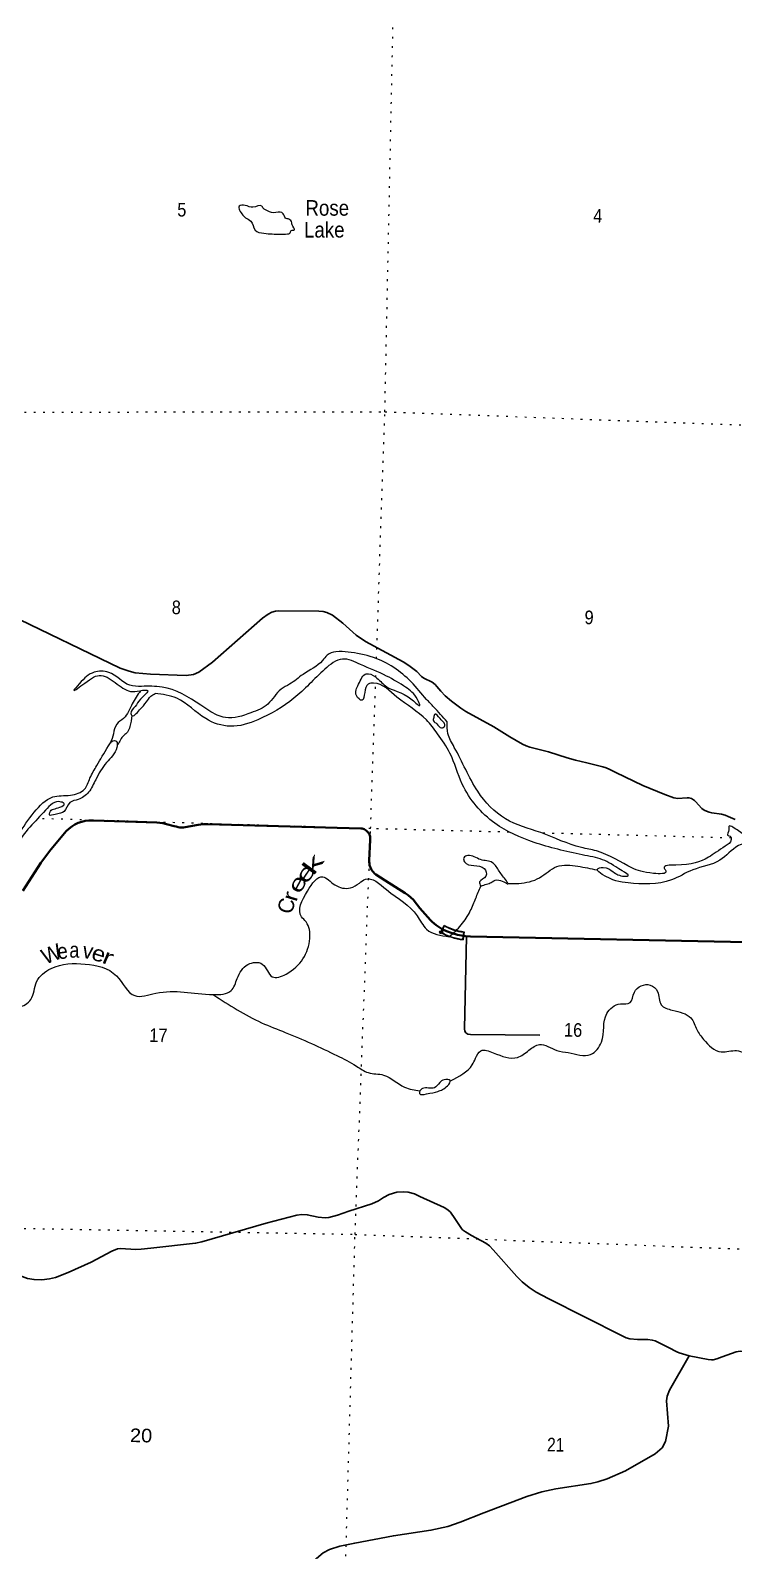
# Model space of a CAD drawing. Header units: feet. Extents: x -751810 to -497223, y -177792 to 12311.
# Drawn here: x -554329 to -545283, y -69931 to -50381 of the extents above; entities that cross this region are included whole.
import ezdxf

# ---------------------------------------------------------------- set-up
doc = ezdxf.new("R2010")
doc.units = ezdxf.units.FT
doc.header["$LTSCALE"] = 80
doc.header["$PDMODE"] = 32
doc.header["$PDSIZE"] = 40
doc.linetypes.add('DOTTED', pattern=[1.5, 0.3, -1.2])
for name, color, linetype, lineweight in [('26', 7, 'Continuous', 40), ('29', 7, 'Continuous', 25), ('39', 7, 'Continuous', 13), ('61', 7, 'Continuous', 13), ('7', 7, 'DOTTED', 13)]:
    doc.layers.add(name, color=color, linetype=linetype, lineweight=lineweight)
doc.layers.add('41', color=7, linetype='Continuous')

msp = doc.modelspace()

# ---------------------------------------------------------------- linework, layer by layer
at = {"layer": '26'}
for points in [[(-554427.4, -61445.41), (-554194.84, -61088.01), (-554065.65, -60912.49), (-554062.82, -60909.06), (-553868.49, -60679.72), (-553834.13, -60647.26), (-553796.56, -60618.58), (-553756.2, -60593.98), (-553713.49, -60573.73), (-553668.9, -60558.06), (-553622.91, -60547.13), (-553576.04, -60541.08), (-553528.79, -60539.95), (-553518.41, -60540.37), (-552704.27, -60567.96), (-552626.21, -60577.37), (-552579.96, -60586.94), (-552478.07, -60613.95), (-552453.81, -60620.39), (-552428.07, -60626.86), (-552406.71, -60630.1), (-552383.03, -60631.17), (-552359.38, -60629.77), (-552337.02, -60626.13), (-552170.82, -60596.84), (-552100.14, -60589.6), (-552045.97, -60589.08), (-550079.27, -60643.79), (-550074.45, -60644.22), (-550060.9, -60646.42), (-550047.64, -60650.02), (-550034.84, -60654.98), (-550022.63, -60661.26), (-550011.14, -60668.78), (-550000.5, -60677.46), (-549990.82, -60687.2), (-549982.22, -60697.91), (-549974.78, -60709.45), (-549968.59, -60721.71), (-549963.71, -60734.54), (-549960.21, -60747.82), (-549958.11, -60761.39), (-549957.44, -60775.11), (-549958.2, -60788.82), (-549969.19, -61058.02), (-549969.67, -61074.52), (-549968.31, -61095.41), (-549964.79, -61116.04), (-549959.12, -61136.19), (-549951.38, -61155.63), (-549941.65, -61174.16), (-549930.04, -61191.57), (-549916.67, -61207.67), (-549901.69, -61222.29), (-549885.26, -61235.26), (-549765.08, -61314.27), (-549506.21, -61476.65), (-549468.66, -61501.54), (-549433.91, -61530.22), (-549402.35, -61562.38), (-549391.85, -61574.72), (-549318.13, -61667.32), (-549181.52, -61821.4), (-549159.33, -61846.43), (-549134.37, -61867.44), (-549109.97, -61887.97), (-549057.77, -61923.3), (-549031.64, -61938.4)], [(-549031.64, -61938.4), (-548976.99, -61964.12), (-548902.03, -61991.28), (-548834.83, -62010.68), (-548756.3, -62025.91)], [(-544727.1, -63351.61), (-544701.71, -62364.01), (-544700.39, -62351.4), (-544699.83, -62327.76), (-544701.74, -62304.19), (-544706.1, -62280.94), (-544712.87, -62258.28), (-544721.97, -62236.46), (-544733.31, -62215.7), (-544746.75, -62196.24), (-544762.15, -62178.3), (-544779.34, -62162.06), (-544798.14, -62147.71), (-544818.33, -62135.4), (-544839.7, -62125.27), (-544862.01, -62117.42), (-544885.02, -62111.96), (-544908.47, -62108.93), (-548666.13, -62032.5), (-548733.02, -62027.83), (-548756.3, -62025.91)]]:
    msp.add_lwpolyline(points, dxfattribs=at)
at = {"layer": '29'}
for p, q in [((-548720.67, -62031.4), (-548745.21, -63219.97)), ((-548669.06, -63293.57), (-547776.38, -63301.2))]:
    msp.add_line(p, q, dxfattribs=at)
for points in [[(-555043.39, -57790.44), (-554910.54, -57799.63), (-554812.7, -57817.43), (-554701.51, -57853.02), (-554594.78, -57897.52), (-553176.07, -58582.77), (-553060.43, -58622.82), (-552980.38, -58640.62), (-552784.7, -58658.42), (-552326.62, -58676.21), (-552231, -58662.87), (-552162.07, -58636.17), (-551988.62, -58507.13), (-551343.75, -57937.57)], [(-551343.75, -57937.57), (-551270.37, -57886.38), (-551221.45, -57861.91), (-551174.75, -57848.56), (-551132.5, -57844.11), (-550616.61, -57848.56), (-550561.01, -57855.23), (-550514.32, -57868.58), (-550443.16, -57901.96), (-550309.74, -58004.3), (-550136.29, -58160.04), (-550016.21, -58240.14), (-549533.67, -58500.44), (-549460.29, -58547.17), (-549358, -58627.26), (-549295.73, -58691.78), (-549269.05, -58711.8), (-549160.09, -58762.97), (-549122.29, -58791.9), (-549098.93, -58816.36), (-549051.13, -58876.44), (-548993.3, -58936.51), (-548913.26, -59005.48), (-548790.94, -59097.81), (-548726.47, -59138.98), (-548366.24, -59339.21), (-548161.66, -59463.8), (-547997.1, -59561.7), (-547952.61, -59582.83), (-547905.91, -59598.41), (-547663.55, -59659.59)], [(-547663.55, -59659.59), (-547425.58, -59736.34), (-547316.62, -59765.27), (-547172.07, -59798.64), (-546963.05, -59852.04), (-546923.02, -59865.39), (-546874.1, -59887.63), (-546798.49, -59923.23), (-546451.59, -60092.32), (-546166.96, -60208.02), (-546051.33, -60248.06), (-546026.86, -60253.62), (-546002.4, -60256.96), (-545877.87, -60248.06), (-545857.86, -60249.17), (-545824.51, -60259.19), (-545784.48, -60283.66), (-545771.14, -60295.9), (-545691.08, -60386.01), (-545673.29, -60400.46), (-545651.06, -60412.7), (-545597.69, -60434.95), (-545563.22, -60443.85), (-545437.58, -60461.65), (-545389.77, -60473.89), (-545353.08, -60488.35), (-545261.91, -60529.51)], [(-548745.21, -63219.97), (-548739.85, -63250.5), (-548726.51, -63271.65), (-548716.5, -63280.54), (-548702.04, -63289.44), (-548669.06, -63293.57)], [(-551296.94, -65720.16), (-550901.1, -65615.59), (-550838.84, -65606.69), (-550767.68, -65611.14), (-550625.36, -65642.29), (-550536.41, -65653.41), (-550491.93, -65646.74), (-550376.29, -65615.59), (-550233.97, -65566.64), (-549935.99, -65473.2), (-549849.27, -65430.92), (-549784.77, -65388.65), (-549713.62, -65350.82), (-549615.77, -65321.9), (-549535.72, -65317.45), (-549469, -65321.9), (-549388.95, -65344.15), (-549317.78, -65375.3), (-549006.46, -65519.92), (-548957.53, -65548.84), (-548926.41, -65579.99), (-548868.58, -65660.09), (-548784.08, -65789.14), (-548770.74, -65804.71), (-548732.94, -65831.41), (-548655.1, -65878.13), (-548468.31, -65976.03), (-548421.61, -66011.62), (-548374.91, -66065.02), (-548070.26, -66407.65), (-548003.54, -66474.4), (-547912.37, -66545.6), (-547823.75, -66606.57), (-547667.75, -66688)], [(-555164.16, -65875.76), (-554663.7, -66280.84), (-554561.4, -66345.37), (-554468.01, -66392.08), (-554365.71, -66429.92), (-554281.22, -66445.48), (-554183.36, -66447.71), (-554085.53, -66436.58), (-554005.46, -66418.79), (-553845.36, -66356.48), (-553547.38, -66222.99), (-553280.53, -66080.6), (-553209.35, -66049.45), (-553169.34, -66045), (-552973.65, -66058.35), (-552904.7, -66056.13), (-552777.96, -66040.55), (-552204.23, -65978.25), (-552124.16, -65960.46), (-551990.75, -65920.4), (-551296.94, -65720.16)], [(-547667.75, -66688), (-546718.2, -67170.8), (-546662.6, -67193.05), (-546618.13, -67208.62), (-546518.06, -67215.3), (-546386.86, -67217.52), (-546329.04, -67224.2), (-546293.46, -67235.32), (-546122.23, -67319.87), (-546013.26, -67373.27), (-545984.36, -67386.62), (-545855.84, -67426.89)], [(-548497.14, -69446.85), (-547941.2, -69233.26), (-547749.96, -69175.41), (-547567.61, -69135.36), (-547118.4, -69068.62), (-547029.45, -69046.37), (-546909.37, -69006.32), (-546673.65, -68903.97), (-546291.16, -68685.93), (-546202.21, -68610.28), (-546157.74, -68525.73), (-546122.16, -68329.94), (-546144.39, -68005.1), (-546135.5, -67942.8), (-546108.81, -67867.15), (-545855.84, -67426.89)], [(-545855.84, -67426.89), (-545608.48, -67473.34), (-545566.23, -67475.57), (-545543.98, -67475.57), (-545497.29, -67466.67), (-545428.35, -67439.97), (-545250.46, -67374.33), (-545223.76, -67368.77), (-545188.19, -67366.55), (-545162.62, -67368.77), (-545141.49, -67377.67), (-545118.15, -67389.9), (-545099.23, -67404.37), (-544432.1, -68107.45), (-544350.95, -68212.01), (-544280.88, -68329.94), (-544186.39, -68499.03), (-544138.56, -68623.63), (-544052.96, -68977.38), (-544022.93, -69068.62), (-543933.97, -69264.41), (-543809.44, -69486.9), (-543622.65, -69922.99), (-543530.37, -70103.2)], [(-552417.65, -71736.3), (-551530.36, -71217.89), (-551294.64, -71062.15), (-551250.17, -71022.1), (-551223.48, -70982.05), (-551165.66, -70875.25), (-551010, -70519.26), (-550898.81, -70350.17), (-550649.75, -70034.23), (-550560.8, -69958.58), (-550480.74, -69918.53), (-550347.32, -69874.03), (-550156.07, -69833.99), (-549657.95, -69740.54), (-549177.61, -69669.34), (-548959.68, -69620.39), (-548799.57, -69566.99), (-548497.14, -69446.85)]]:
    msp.add_lwpolyline(points, dxfattribs=at)
at = {"layer": '39'}
for points in [[(-551305.38, -52687.06), (-551197.63, -52725.42), (-551095.08, -52723.43), (-551061.84, -52768.37), (-551046.31, -52794.84), (-551002.36, -52807.79), (-550967.15, -52854.78), (-550961.67, -52881.06), (-550932.86, -52946.04), (-550973.25, -52955.3), (-550994.09, -52991.12), (-551020.37, -52998.65), (-551114.88, -53000.8), (-551325.71, -52990.59), (-551437.39, -52948.12), (-551495.3, -52832.24), (-551560.77, -52790.69), (-551596.22, -52755.77), (-551642.12, -52642.14), (-551565.52, -52631.58), (-551465.52, -52655.7), (-551350.63, -52639.86), (-551321.32, -52680.7), (-551305.38, -52687.06)], [(-548967.19, -59272.99), (-549138.12, -59082.42), (-549232.56, -58983.93), (-549430.91, -58758.59), (-549916.86, -58445.03), (-550243.06, -58376.17), (-550397.76, -58373.1), (-550511.18, -58415.14), (-550570.9, -58484.4), (-550821.8, -58662.6), (-550995.28, -58789.99), (-551103.09, -58852.27), (-551273.88, -59044.13), (-551491.26, -59156.56), (-551820.16, -59218.48), (-551926.02, -59186.19), (-552138.42, -59057.19), (-552636.12, -58825.92), (-552901.24, -58816.64), (-553051.67, -58801.58), (-553321.63, -58637.22), (-553510.52, -58635.49), (-553700.49, -58782.69), (-553768.53, -58865.88), (-553630, -58776.03), (-553418.89, -58675.55), (-553212.19, -58788.34), (-553017.21, -58884.79), (-552886.2, -58867.26), (-552821.91, -58868.53), (-552912.64, -58979.45), (-552982.99, -59076.69), (-553035.04, -59164.22), (-553027.51, -59188.52), (-552923.59, -59120.13), (-552837.04, -59017.18), (-552779.25, -58943.85), (-552724.21, -58906.7)], [(-547231.79, -60984.05), (-547849.52, -60822.86), (-548352.97, -60577.39), (-548772.69, -60073.92), (-548931.3, -59676.27), (-549090.94, -59425.53), (-549233.98, -59247.58), (-549613.83, -58954.24), (-549913.63, -58775.19), (-549982.23, -58787.92), (-550028.64, -58893.68), (-550062.9, -58995.66), (-550134.02, -58935.88), (-550106.88, -58789.48), (-550007.62, -58654.58), (-549889.87, -58695.15), (-549761.61, -58810.41), (-549417.6, -58990.33), (-549320.61, -59062.7), (-549349.17, -58985.65), (-549502.68, -58827.62), (-549746.93, -58683.9), (-550081.51, -58534.36), (-550315.25, -58465.32), (-550541.04, -58595.7), (-550938.7, -58970.25), (-551404.69, -59246.84), (-551758.15, -59330.41), (-552073.68, -59231.57), (-552446.15, -58970.58), (-552724.21, -58906.7)], [(-552913.24, -58874.48), (-553018.4, -59039.75), (-553130.84, -59228.74), (-553218.81, -59303.49), (-553261.57, -59427.43), (-553299.5, -59546.17)], [(-553024, -59192.57), (-553048.58, -59333.03), (-553080.21, -59404.86), (-553127.34, -59448.21), (-553205.77, -59568.89)], [(-549140.9, -59217.22), (-549123.91, -59173.27), (-549056.77, -59230.96), (-549000.54, -59330.71), (-549039.17, -59352.08), (-549102.34, -59296.48), (-549143.82, -59261.44), (-549140.9, -59217.22)], [(-544662.01, -61036.22), (-544681.94, -61020.48), (-544848.55, -60912.51), (-545237.34, -60663.27), (-545344.96, -60618.87), (-545343.87, -60663.17), (-545359.35, -60731.3), (-545327.45, -60744.01), (-545312.25, -60786.58), (-545392.43, -60873.56), (-545606.38, -61014.24), (-546026.52, -61114.61), (-546174.1, -61155.96), (-546154.71, -61190.57), (-546314.14, -61221.63), (-546592.03, -61149.7), (-547047.84, -60933.35), (-547239.88, -60889.29), (-547764.53, -60697.74), (-548217.11, -60519.69), (-548573.61, -60166.43), (-548875.48, -59600.89), (-548958.25, -59424.13), (-548967.19, -59272.99)], [(-560603.59, -60764.87), (-560339.16, -60820.96), (-560018, -60841.41), (-559744.8, -60848.84), (-559585.58, -60827.84), (-559520.2, -60873.42), (-559449.84, -60872.8), (-559413.01, -60841.32), (-559275.3, -60888.33), (-559045.51, -60856.66), (-558915, -60863.27), (-558751.02, -60806.13), (-558772.66, -60783.56), (-558887.84, -60813.49), (-559008.18, -60801.04), (-558965.04, -60755.6), (-558728.81, -60703.92), (-558507.18, -60678.12), (-558327.29, -60629.35), (-558160.7, -60640.7), (-557938.79, -60600.82), (-557861.36, -60550.02), (-557931.26, -60528.51), (-558195.13, -60458.87), (-558286.03, -60285.98), (-558265.73, -59984.46), (-558101.72, -59828.7), (-557976.53, -59800.98), (-558089.53, -59919.51), (-558212.1, -60112.33), (-558198.38, -60323.94), (-558067.56, -60413.09), (-557859.78, -60473.56), (-557551.68, -60445.45), (-556996.79, -60438.33), (-556635.53, -60612.19), (-556539.52, -60680.87), (-556372.64, -60678.14), (-556060.9, -60668.22), (-555718.46, -60729.35), (-555561.03, -60794.86), (-555300.31, -60822.17), (-555327.1, -60757.23), (-555488, -60671.48), (-555460.1, -60633.12), (-555363.36, -60663.92), (-555164.78, -60780.57), (-555024.01, -60873.94), (-554814.57, -61049.18), (-554644.8, -61100.85), (-554572.01, -61080.15), (-554561.15, -60943.49), (-554482.24, -60723.65), (-554279.28, -60433.8), (-554042.11, -60239.23), (-553812.49, -60215.6), (-553634.03, -60138.63), (-553562.77, -59997.13), (-553475.02, -59835.83), (-553325.04, -59581.16), (-553247.24, -59512.25), (-553225.35, -59522.75), (-553216.93, -59601.42), (-553349.58, -59796.05), (-553488.8, -60016.71), (-553580.57, -60177.93), (-553713.12, -60269.9), (-553820.51, -60312.06), (-553895.25, -60427.32), (-554010.56, -60463.28), (-554083.01, -60467.88), (-554080.38, -60437.74), (-553948.38, -60371.92), (-553893.17, -60326.72), (-553932.9, -60303.79), (-554134.04, -60408.5), (-554335.51, -60625.92), (-554471.42, -60880.86), (-554465.45, -61078.24), (-554561.41, -61150.81), (-554625.69, -61246.15), (-554810.8, -61353.19), (-554875.48, -61273.41), (-554890.89, -61240.89), (-554836.73, -61245.99), (-554754.73, -61265.73), (-554689.11, -61202.62), (-554680.2, -61160.53), (-554875.55, -61082.19), (-555181.09, -60888.94), (-555486.1, -60864.78), (-555760.6, -60823.11), (-556397.19, -60796.41), (-556654.4, -60793.33), (-556671.9, -60764.8)], [(-548536.51, -61386.92), (-548549.45, -61332.32), (-548469.52, -61257.42), (-548491.63, -61160.37), (-548623.49, -61121.52), (-548745.08, -61072.82), (-548752.04, -61020.35), (-548703.24, -60993.14), (-548537.48, -61044.73), (-548383.53, -61084.01), (-548297.37, -61194.41), (-548205.48, -61319.01), (-548184.04, -61351.64), (-548301.71, -61307.04), (-548388.6, -61329.47), (-548443.43, -61356.56), (-548514.2, -61377.3), (-548536.51, -61386.92)], [(-542473.78, -63231.52), (-542623.39, -63142.51), (-542802.63, -63062.47), (-543009.63, -62963.77), (-543458.06, -62487.91), (-543795.66, -61998.15), (-544004.84, -61810.84), (-544098.07, -61750.62), (-544175.6, -61612.21), (-544479.73, -61350.56), (-544852.62, -61109.69), (-544937.63, -61138.19), (-545040.32, -61244.85), (-545110.68, -61245.47), (-545039.97, -61130.13), (-544915.37, -61033.97), (-544947.91, -60954.82), (-545126.32, -60834.55), (-545219.4, -60864.91), (-545458.45, -61053.4), (-545808.73, -61177.29), (-546082.74, -61306.72), (-546638.25, -61344.02), (-546971.66, -61234.76), (-547034.62, -61169.11), (-546961.75, -61144.38), (-546832.28, -61201.29), (-546690.75, -61258.44), (-546638.39, -61253.44), (-546717.43, -61187.47), (-546969.76, -61045.6), (-547231.79, -60984.05)], [(-548183.02, -61353.94), (-548045.33, -61350.36), (-547778.51, -61277.15), (-547556.48, -61134.61), (-547287.06, -61129.89), (-547040.59, -61177.14)], [(-558113.93, -62962.47), (-557966.84, -62973.06), (-557814.58, -62956.25), (-557273.94, -63152.14), (-557040.55, -63140.66), (-556757.91, -63079.84), (-556527.05, -62899.23), (-556233.71, -63001.66), (-555795.19, -62984.18), (-555653.19, -62823.96), (-555412.28, -62740.17), (-555311.23, -62810.61), (-555220.72, -62904.99), (-555101.01, -62947.62), (-554819.87, -62862.61), (-554485.85, -62941.69), (-554323, -62842.26), (-554249.99, -62616.26), (-554061.54, -62444.88), (-553624.19, -62387.13), (-553221.35, -62540.03), (-552987.42, -62794.25), (-552717.45, -62763.37), (-551976.13, -62780.07), (-551745.93, -62728.27), (-551668.39, -62574.82), (-551529.96, -62392.39), (-551346.96, -62387.96), (-551217.69, -62551.55), (-551040.1, -62516.82), (-550735.16, -62057.91), (-550783.03, -61845.62), (-550839.97, -61780.08), (-550764.8, -61449.45), (-550568.02, -61264.15), (-550411.42, -61369.9), (-550213.22, -61408.05), (-550095.37, -61345.97), (-550019.99, -61297.15), (-549748.84, -61429.49), (-549355.36, -61766.22), (-549231.32, -61940.77), (-548939.69, -62036.2)], [(-548939.69, -62036.2), (-548787.01, -61884.58), (-548669.69, -61704.32), (-548599.98, -61540.65), (-548536.51, -61386.92)], [(-548924.42, -63890.88), (-548644.24, -63683.42), (-548602.31, -63599.71), (-548533.98, -63502.43), (-548373.71, -63527.75), (-548063.42, -63588.24), (-547916.81, -63496.55), (-547780.62, -63422.76), (-547557.1, -63499.65), (-547408.92, -63526.74), (-547121.99, -63550.54), (-546984.02, -63390.23), (-546914.13, -63023.28), (-546736.72, -62899.98), (-546613.79, -62884.3), (-546558.77, -62750.54), (-546355.86, -62657.94), (-546263.1, -62740.29), (-546212.34, -62910.37), (-546071.11, -62981.61), (-545831.97, -63080.95), (-545754.68, -63231.43), (-545668.86, -63357.92), (-545441.01, -63517.42), (-545243.7, -63501.2), (-545148.17, -63528.21)], [(-551974.77, -62784.19), (-551354.51, -63142.62), (-551049.57, -63267.41), (-550386.4, -63564.36), (-550135.95, -63700.15), (-549982.91, -63783.7), (-549784.59, -63815.81), (-549514.47, -63972.12), (-549318.41, -64016.26)], [(-549318.41, -64016.26), (-549283.68, -63988.77), (-549130.69, -63977.71), (-549063.02, -63912.63), (-549007.99, -63875.48), (-548927.79, -63885.12), (-548963.36, -63952.85), (-549087.45, -64024.86), (-549232.85, -64058.21), (-549323.18, -64052.4), (-549318.41, -64016.26)]]:
    msp.add_spline(points, degree=3, dxfattribs=at)
at = {"layer": '61'}
for p, q in [((-549055.07, -61982.1), (-549005.47, -61889.56)), ((-549044.58, -61979.46), (-549002.19, -61900.38)), ((-548749.67, -61972.29), (-548762.55, -62076.49)), ((-548758.46, -61978.29), (-548769.46, -62067.22))]:
    msp.add_line(p, q, dxfattribs=at)
for centre, radius, start, end in [((-548663.88, -61262.25), 714.26, 241.47954, 263.12504), ((-548663.88, -61262.25), 722.26, 242.06916, 262.47489), ((-548664.41, -61262.79), 819.26, 241.47961, 263.12512), ((-548664.41, -61262.79), 811.26, 242.05568, 262.55996)]:
    msp.add_arc(centre, radius, start, end, dxfattribs=at)
msp.add_point((-549044.58, -61979.46), dxfattribs=at)
at = {"layer": '7'}
for p, q in [((-549885.78, -58699.13), (-549883.21, -58623.76)), ((-545313.29, -60766.46), (-547749.34, -60703.39))]:
    msp.add_line(p, q, dxfattribs=at)
for points in [[(-549877.63, -58460.55), (-549769.2, -55285.83), (-549662.3, -50207.63), (-549688.38, -49043.94)], [(-558866.4, -55133.54), (-555246.34, -55290.03), (-549769.2, -55285.83), (-544543.34, -55477.94), (-539335.4, -55661.64), (-534014.11, -55807.33), (-531409.05, -55855.17)], [(-550651.27, -81837.42), (-550448.85, -76513.53), (-550304.99, -71202.56), (-550152.5, -65863.59), (-549952.28, -60646.34), (-549888.8, -58787.68)], [(-548171.77, -60692.44), (-549952.28, -60646.34), (-554247.54, -60515.97)], [(-561161.28, -65655.46), (-560696.44, -65662.73), (-555490.9, -65767.89), (-550152.5, -65863.59), (-544796.22, -66066.33), (-543780.04, -66084.52)]]:
    msp.add_lwpolyline(points, dxfattribs=at)

# ---------------------------------------------------------------- texts
at = {"layer": '41', "width": 0.9}
for s, p in [('Rose', (-550790.94, -52763.8)), ('Lake', (-550809.16, -53044.89))]:
    msp.add_text(s, height=200, dxfattribs=at).set_placement(p)
at = {"layer": '41'}
for s, rotation, width, p in [('k', 53.785, 1.9, (-550691.05, -61264.44)), ('e', 55.955, 1.6, (-550777.9, -61374.03)), ('e', 61.586, 1.45, (-550861.79, -61497.52)), ('r', 73.349, 1.25, (-550907.13, -61597.54)), ('e', 8.275, 0.9, (-553969.29, -62329.55)), ('a', 359.261, 0.85, (-553828.02, -62305.19)), ('e', 342.156, 1.15, (-553559.47, -62322.93)), ('r', 337.353, 1.4, (-553421.43, -62365.83))]:
    msp.add_text(s, height=200, rotation=rotation, dxfattribs=dict(at, width=width)).set_placement(p)
for s, rotation, p in [('C', 76.236, (-550963.65, -61755.8)), ('W', 22.205, (-554136.79, -62397.7)), ('v', 350.639, (-553669.74, -62305.53))]:
    msp.add_text(s, height=200, rotation=rotation, dxfattribs=at).set_placement(p)
at = {"layer": '7'}
for s, width, p in [('5', 0.9, (-552441.44, -52773.03)), ('4', 0.9, (-547089.93, -52851.09)), ('8', 0.9, (-552512.21, -57887.07)), ('9', 0.9, (-547201.93, -58016.03)), ('16', 0.9, (-547465.82, -63319.6)), ('17', 0.9, (-552800.89, -63388.94)), ('20', 1.1, (-553049.62, -68534.68)), ('21', 0.85, (-547683.25, -68654.01))]:
    msp.add_text(s, height=175, rotation=358.865, dxfattribs=dict(at, width=width)).set_placement(p)

doc.saveas('drawing.dxf')
